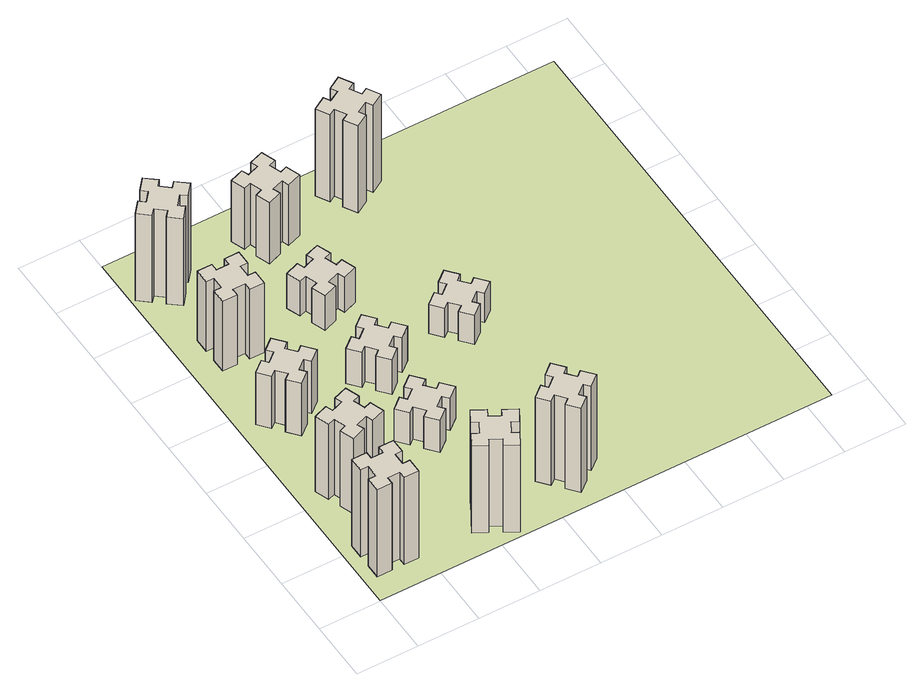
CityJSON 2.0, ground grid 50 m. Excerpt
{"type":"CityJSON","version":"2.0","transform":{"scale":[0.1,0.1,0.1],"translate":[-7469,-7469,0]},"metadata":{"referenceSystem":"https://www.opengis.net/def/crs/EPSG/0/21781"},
"CityObjects":{
"building1":{"type":"Building","attributes":{"class":"1000","function":"1000","usage":"1000","yearOfConstruction":2016,"roofType":"1000","measuredHeight":90,"storeysAboveGround":30,"storeysBelowGround":0},"geometry":[{"type":"Solid","lod":"1","boundaries":[[[[0,1,2,3,4,5,6,7,8,9,10,11,12,13,14,15,16,17,18,19]],[[17,16,20,21]],[[16,15,22,20]],[[15,14,23,22]],[[14,13,24,23]],[[13,12,25,24]],[[12,11,26,25]],[[11,10,27,26]],[[10,9,28,27]],[[9,8,29,28]],[[8,7,30,29]],[[7,6,31,30]],[[6,5,32,31]],[[5,4,33,32]],[[4,3,34,33]],[[3,2,35,34]],[[2,1,36,35]],[[1,0,37,36]],[[0,19,38,37]],[[19,18,39,38]],[[18,17,21,39]],[[24,25,26,27,28,29,30,31,32,33,34,35,36,37,38,39,21,20,22,23]]]]}]},
"building2":{"type":"Building","attributes":{"class":"1000","function":"1000","usage":"1000","yearOfConstruction":2016,"roofType":"1000","measuredHeight":78,"storeysAboveGround":30,"storeysBelowGround":0},"geometry":[{"type":"Solid","lod":"1","boundaries":[[[[40,41,42,43,44,45,46,47,48,49,50,51,52,53,54,55,56,57,58,59]],[[57,56,60,61]],[[56,55,62,60]],[[55,54,63,62]],[[54,53,64,63]],[[53,52,65,64]],[[52,51,66,65]],[[51,50,67,66]],[[50,49,68,67]],[[49,48,69,68]],[[48,47,70,69]],[[47,46,71,70]],[[46,45,72,71]],[[45,44,73,72]],[[44,43,74,73]],[[43,42,75,74]],[[42,41,76,75]],[[41,40,77,76]],[[40,59,78,77]],[[59,58,79,78]],[[58,57,61,79]],[[64,65,66,67,68,69,70,71,72,73,74,75,76,77,78,79,61,60,62,63]]]]}]},
"building3":{"type":"Building","attributes":{"class":"1000","function":"1000","usage":"1000","yearOfConstruction":2016,"roofType":"1000","measuredHeight":54,"storeysAboveGround":30,"storeysBelowGround":0},"geometry":[{"type":"Solid","lod":"1","boundaries":[[[[80,81,82,83,84,85,86,87,88,89,90,91,92,93,94,95,96,97,98,99]],[[97,96,100,101]],[[96,95,102,100]],[[95,94,103,102]],[[94,93,104,103]],[[93,92,105,104]],[[92,91,106,105]],[[91,90,107,106]],[[90,89,108,107]],[[89,88,109,108]],[[88,87,110,109]],[[87,86,111,110]],[[86,85,112,111]],[[85,84,113,112]],[[84,83,114,113]],[[83,82,115,114]],[[82,81,116,115]],[[81,80,117,116]],[[80,99,118,117]],[[99,98,119,118]],[[98,97,101,119]],[[104,105,106,107,108,109,110,111,112,113,114,115,116,117,118,119,101,100,102,103]]]]}]},
"building4":{"type":"Building","attributes":{"class":"1000","function":"1000","usage":"1000","yearOfConstruction":2016,"roofType":"1000","measuredHeight":72,"storeysAboveGround":30,"storeysBelowGround":0},"geometry":[{"type":"Solid","lod":"1","boundaries":[[[[120,121,122,123,124,125,126,127,128,129,130,131,132,133,134,135,136,137,138,139]],[[137,136,140,141]],[[136,135,142,140]],[[135,134,143,142]],[[134,133,144,143]],[[133,132,145,144]],[[132,131,146,145]],[[131,130,147,146]],[[130,129,148,147]],[[129,128,149,148]],[[128,127,150,149]],[[127,126,151,150]],[[126,125,152,151]],[[125,124,153,152]],[[124,123,154,153]],[[123,122,155,154]],[[122,121,156,155]],[[121,120,157,156]],[[120,139,158,157]],[[139,138,159,158]],[[138,137,141,159]],[[144,145,146,147,148,149,150,151,152,153,154,155,156,157,158,159,141,140,142,143]]]]}]},
"building5":{"type":"Building","attributes":{"class":"1000","function":"1000","usage":"1000","yearOfConstruction":2016,"roofType":"1000","measuredHeight":90,"storeysAboveGround":30,"storeysBelowGround":0},"geometry":[{"type":"Solid","lod":"1","boundaries":[[[[160,161,162,163,164,165,166,167,168,169,170,171,172,173,174,175,176,177,178,179]],[[177,176,180,181]],[[176,175,182,180]],[[175,174,183,182]],[[174,173,184,183]],[[173,172,185,184]],[[172,171,186,185]],[[171,170,187,186]],[[170,169,188,187]],[[169,168,189,188]],[[168,167,190,189]],[[167,166,191,190]],[[166,165,192,191]],[[165,164,193,192]],[[164,163,194,193]],[[163,162,195,194]],[[162,161,196,195]],[[161,160,197,196]],[[160,179,198,197]],[[179,178,199,198]],[[178,177,181,199]],[[184,185,186,187,188,189,190,191,192,193,194,195,196,197,198,199,181,180,182,183]]]]}]},
"building6":{"type":"Building","attributes":{"class":"1000","function":"1000","usage":"1000","yearOfConstruction":2016,"roofType":"1000","measuredHeight":90,"storeysAboveGround":30,"storeysBelowGround":0},"geometry":[{"type":"Solid","lod":"1","boundaries":[[[[200,201,202,203,204,205,206,207,208,209,210,211,212,213,214,215,216,217,218,219]],[[217,216,220,221]],[[216,215,222,220]],[[215,214,223,222]],[[214,213,224,223]],[[213,212,225,224]],[[212,211,226,225]],[[211,210,227,226]],[[210,209,228,227]],[[209,208,229,228]],[[208,207,230,229]],[[207,206,231,230]],[[206,205,232,231]],[[205,204,233,232]],[[204,203,234,233]],[[203,202,235,234]],[[202,201,236,235]],[[201,200,237,236]],[[200,219,238,237]],[[219,218,239,238]],[[218,217,221,239]],[[224,225,226,227,228,229,230,231,232,233,234,235,236,237,238,239,221,220,222,223]]]]}]},
"building7":{"type":"Building","attributes":{"class":"1000","function":"1000","usage":"1000","yearOfConstruction":2016,"roofType":"1000","measuredHeight":33,"storeysAboveGround":30,"storeysBelowGround":0},"geometry":[{"type":"Solid","lod":"1","boundaries":[[[[240,241,242,243,244,245,246,247,248,249,250,251,252,253,254,255,256,257,258,259]],[[257,256,260,261]],[[256,255,262,260]],[[255,254,263,262]],[[254,253,264,263]],[[253,252,265,264]],[[252,251,266,265]],[[251,250,267,266]],[[250,249,268,267]],[[249,248,269,268]],[[248,247,270,269]],[[247,246,271,270]],[[246,245,272,271]],[[245,244,273,272]],[[244,243,274,273]],[[243,242,275,274]],[[242,241,276,275]],[[241,240,277,276]],[[240,259,278,277]],[[259,258,279,278]],[[258,257,261,279]],[[264,265,266,267,268,269,270,271,272,273,274,275,276,277,278,279,261,260,262,263]]]]}]},
"building8":{"type":"Building","attributes":{"class":"1000","function":"1000","usage":"1000","yearOfConstruction":2016,"roofType":"1000","measuredHeight":36,"storeysAboveGround":30,"storeysBelowGround":0},"geometry":[{"type":"Solid","lod":"1","boundaries":[[[[280,281,282,283,284,285,286,287,288,289,290,291,292,293,294,295,296,297,298,299]],[[297,296,300,301]],[[296,295,302,300]],[[295,294,303,302]],[[294,293,304,303]],[[293,292,305,304]],[[292,291,306,305]],[[291,290,307,306]],[[290,289,308,307]],[[289,288,309,308]],[[288,287,310,309]],[[287,286,311,310]],[[286,285,312,311]],[[285,284,313,312]],[[284,283,314,313]],[[283,282,315,314]],[[282,281,316,315]],[[281,280,317,316]],[[280,299,318,317]],[[299,298,319,318]],[[298,297,301,319]],[[304,305,306,307,308,309,310,311,312,313,314,315,316,317,318,319,301,300,302,303]]]]}]},
"building9":{"type":"Building","attributes":{"class":"1000","function":"1000","usage":"1000","yearOfConstruction":2016,"roofType":"1000","measuredHeight":87,"storeysAboveGround":30,"storeysBelowGround":0},"geometry":[{"type":"Solid","lod":"1","boundaries":[[[[320,321,322,323,324,325,326,327,328,329,330,331,332,333,334,335,336,337,338,339]],[[337,336,340,341]],[[336,335,342,340]],[[335,334,343,342]],[[334,333,344,343]],[[333,332,345,344]],[[332,331,346,345]],[[331,330,347,346]],[[330,329,348,347]],[[329,328,349,348]],[[328,327,350,349]],[[327,326,351,350]],[[326,325,352,351]],[[325,324,353,352]],[[324,323,354,353]],[[323,322,355,354]],[[322,321,356,355]],[[321,320,357,356]],[[320,339,358,357]],[[339,338,359,358]],[[338,337,341,359]],[[344,345,346,347,348,349,350,351,352,353,354,355,356,357,358,359,341,340,342,343]]]]}]},
"building10":{"type":"Building","attributes":{"class":"1000","function":"1000","usage":"1000","yearOfConstruction":2016,"roofType":"1000","measuredHeight":36,"storeysAboveGround":30,"storeysBelowGround":0},"geometry":[{"type":"Solid","lod":"1","boundaries":[[[[360,361,362,363,364,365,366,367,368,369,370,371,372,373,374,375,376,377,378,379]],[[377,376,380,381]],[[376,375,382,380]],[[375,374,383,382]],[[374,373,384,383]],[[373,372,385,384]],[[372,371,386,385]],[[371,370,387,386]],[[370,369,388,387]],[[369,368,389,388]],[[368,367,390,389]],[[367,366,391,390]],[[366,365,392,391]],[[365,364,393,392]],[[364,363,394,393]],[[363,362,395,394]],[[362,361,396,395]],[[361,360,397,396]],[[360,379,398,397]],[[379,378,399,398]],[[378,377,381,399]],[[384,385,386,387,388,389,390,391,392,393,394,395,396,397,398,399,381,380,382,383]]]]}]},
"building11":{"type":"Building","attributes":{"class":"1000","function":"1000","usage":"1000","yearOfConstruction":2016,"roofType":"1000","measuredHeight":63,"storeysAboveGround":30,"storeysBelowGround":0},"geometry":[{"type":"Solid","lod":"1","boundaries":[[[[400,401,402,403,404,405,406,407,408,409,410,411,412,413,414,415,416,417,418,419]],[[417,416,420,421]],[[416,415,422,420]],[[415,414,423,422]],[[414,413,424,423]],[[413,412,425,424]],[[412,411,426,425]],[[411,410,427,426]],[[410,409,428,427]],[[409,408,429,428]],[[408,407,430,429]],[[407,406,431,430]],[[406,405,432,431]],[[405,404,433,432]],[[404,403,434,433]],[[403,402,435,434]],[[402,401,436,435]],[[401,400,437,436]],[[400,419,438,437]],[[419,418,439,438]],[[418,417,421,439]],[[424,425,426,427,428,429,430,431,432,433,434,435,436,437,438,439,421,420,422,423]]]]}]},
"building12":{"type":"Building","attributes":{"class":"1000","function":"1000","usage":"1000","yearOfConstruction":2016,"roofType":"1000","measuredHeight":30,"storeysAboveGround":30,"storeysBelowGround":0},"geometry":[{"type":"Solid","lod":"1","boundaries":[[[[440,441,442,443,444,445,446,447,448,449,450,451,452,453,454,455,456,457,458,459]],[[457,456,460,461]],[[456,455,462,460]],[[455,454,463,462]],[[454,453,464,463]],[[453,452,465,464]],[[452,451,466,465]],[[451,450,467,466]],[[450,449,468,467]],[[449,448,469,468]],[[448,447,470,469]],[[447,446,471,470]],[[446,445,472,471]],[[445,444,473,472]],[[444,443,474,473]],[[443,442,475,474]],[[442,441,476,475]],[[441,440,477,476]],[[440,459,478,477]],[[459,458,479,478]],[[458,457,461,479]],[[464,465,466,467,468,469,470,471,472,473,474,475,476,477,478,479,461,460,462,463]]]]}]},
"building13":{"type":"Building","attributes":{"class":"1000","function":"1000","usage":"1000","yearOfConstruction":2016,"roofType":"1000","measuredHeight":90,"storeysAboveGround":30,"storeysBelowGround":0},"geometry":[{"type":"Solid","lod":"1","boundaries":[[[[480,481,482,483,484,485,486,487,488,489,490,491,492,493,494,495,496,497,498,499]],[[497,496,500,501]],[[496,495,502,500]],[[495,494,503,502]],[[494,493,504,503]],[[493,492,505,504]],[[492,491,506,505]],[[491,490,507,506]],[[490,489,508,507]],[[489,488,509,508]],[[488,487,510,509]],[[487,486,511,510]],[[486,485,512,511]],[[485,484,513,512]],[[484,483,514,513]],[[483,482,515,514]],[[482,481,516,515]],[[481,480,517,516]],[[480,499,518,517]],[[499,498,519,518]],[[498,497,501,519]],[[504,505,506,507,508,509,510,511,512,513,514,515,516,517,518,519,501,500,502,503]]]]}]},
"landuse1":{"type":"LandUse","attributes":{"name":"plot1","function":"1010"},"geometry":[{"type":"MultiSurface","lod":"1","boundaries":[[[520,521,522,523]]]}]}
},
"vertices":[
[165,425,0],[165,325,0],[105,325,0],[105,205,0],[225,205,0],[225,265,0],[325,265,0],[325,205,0],[445,205,0],[445,325,0],[385,325,0],[385,425,0],[445,425,0],[445,545,0],[325,545,0],[325,485,0],[225,485,0],[225,545,0],[105,545,0],[105,425,0],[225,485,900],[225,545,900],[325,485,900],[325,545,900],[445,545,900],[445,425,900],[385,425,900],[385,325,900],[445,325,900],[445,205,900],[325,205,900],[325,265,900],[225,265,900],[225,205,900],[105,205,900],[105,325,900],[165,325,900],[165,425,900],[105,425,900],[105,545,900],
[255,1025,0],[289,931,0],[233,910,0],[274,797,0],[387,839,0],[366,895,0],[460,929,0],[480,873,0],[593,914,0],[552,1027,0],[496,1006,0],[462,1100,0],[518,1120,0],[477,1233,0],[364,1192,0],[385,1136,0],[291,1102,0],[270,1158,0],[157,1117,0],[199,1004,0],[291,1102,780],[270,1158,780],[385,1136,780],[364,1192,780],[477,1233,780],[518,1120,780],[462,1100,780],[496,1006,780],[552,1027,780],[593,914,780],[480,873,780],[460,929,780],[366,895,780],[387,839,780],[274,797,780],[233,910,780],[289,931,780],[255,1025,780],[199,1004,780],[157,1117,780],
[408,1739,0],[484,1803,0],[523,1757,0],[615,1834,0],[538,1926,0],[492,1888,0],[427,1964,0],[473,2003,0],[396,2095,0],[304,2018,0],[343,1972,0],[266,1907,0],[228,1953,0],[136,1876,0],[213,1784,0],[259,1823,0],[323,1746,0],[277,1708,0],[354,1616,0],[446,1693,0],[323,1746,540],[277,1708,540],[259,1823,540],[213,1784,540],[136,1876,540],[228,1953,540],[266,1907,540],[343,1972,540],[304,2018,540],[396,2095,540],[473,2003,540],[427,1964,540],[492,1888,540],[538,1926,540],[615,1834,540],[523,1757,540],[484,1803,540],[408,1739,540],[446,1693,540],[354,1616,540],
[485,2545,0],[485,2645,0],[545,2645,0],[545,2765,0],[425,2765,0],[425,2705,0],[325,2705,0],[325,2765,0],[205,2765,0],[205,2645,0],[265,2645,0],[265,2545,0],[205,2545,0],[205,2425,0],[325,2425,0],[325,2485,0],[425,2485,0],[425,2425,0],[545,2425,0],[545,2545,0],[425,2485,720],[425,2425,720],[325,2485,720],[325,2425,720],[205,2425,720],[205,2545,720],[265,2545,720],[265,2645,720],[205,2645,720],[205,2765,720],[325,2765,720],[325,2705,720],[425,2705,720],[425,2765,720],[545,2765,720],[545,2645,720],[485,2645,720],[485,2545,720],[545,2545,720],[545,2425,720],
[1214,346,0],[1127,396,0],[1157,448,0],[1053,508,0],[993,404,0],[1045,374,0],[995,287,0],[943,317,0],[883,213,0],[987,153,0],[1017,205,0],[1104,155,0],[1074,103,0],[1178,43,0],[1238,147,0],[1186,177,0],[1236,264,0],[1288,234,0],[1348,338,0],[1244,398,0],[1236,264,900],[1288,234,900],[1186,177,900],[1238,147,900],[1178,43,900],[1074,103,900],[1104,155,900],[1017,205,900],[987,153,900],[883,213,900],[943,317,900],[995,287,900],[1045,374,900],[993,404,900],[1053,508,900],[1157,448,900],[1127,396,900],[1214,346,900],[1244,398,900],[1348,338,900],
[384,3387,0],[308,3452,0],[346,3498,0],[254,3575,0],[177,3483,0],[223,3444,0],[159,3368,0],[113,3406,0],[36,3314,0],[128,3237,0],[166,3283,0],[243,3219,0],[204,3173,0],[296,3096,0],[373,3188,0],[327,3226,0],[392,3303,0],[438,3264,0],[515,3356,0],[423,3433,0],[392,3303,900],[438,3264,900],[327,3226,900],[373,3188,900],[296,3096,900],[204,3173,900],[243,3219,900],[166,3283,900],[128,3237,900],[36,3314,900],[113,3406,900],[159,3368,900],[223,3444,900],[177,3483,900],[254,3575,900],[346,3498,900],[308,3452,900],[384,3387,900],[423,3433,900],[515,3356,900],
[1083,1332,0],[1006,1267,0],[968,1313,0],[876,1236,0],[953,1144,0],[999,1183,0],[1063,1106,0],[1017,1068,0],[1094,976,0],[1186,1053,0],[1148,1099,0],[1224,1163,0],[1263,1117,0],[1355,1194,0],[1278,1286,0],[1232,1248,0],[1167,1324,0],[1213,1363,0],[1136,1455,0],[1044,1378,0],[1167,1324,330],[1213,1363,330],[1232,1248,330],[1278,1286,330],[1355,1194,330],[1263,1117,330],[1224,1163,330],[1148,1099,330],[1186,1053,330],[1094,976,330],[1017,1068,330],[1063,1106,330],[999,1183,330],[953,1144,330],[876,1236,330],[968,1313,330],[1006,1267,330],[1083,1332,330],[1044,1378,330],[1136,1455,330],
[1083,1972,0],[1006,1907,0],[968,1953,0],[876,1876,0],[953,1784,0],[999,1823,0],[1063,1746,0],[1017,1708,0],[1094,1616,0],[1186,1693,0],[1148,1739,0],[1224,1803,0],[1263,1757,0],[1355,1834,0],[1278,1926,0],[1232,1888,0],[1167,1964,0],[1213,2003,0],[1136,2095,0],[1044,2018,0],[1167,1964,360],[1213,2003,360],[1232,1888,360],[1278,1926,360],[1355,1834,360],[1263,1757,360],[1224,1803,360],[1148,1739,360],[1186,1693,360],[1094,1616,360],[1017,1708,360],[1063,1746,360],[999,1823,360],[953,1784,360],[876,1876,360],[968,1953,360],[1006,1907,360],[1083,1972,360],[1044,2018,360],[1136,2095,360],
[1639,343,0],[1703,266,0],[1657,228,0],[1734,136,0],[1826,213,0],[1788,259,0],[1864,323,0],[1903,277,0],[1995,354,0],[1918,446,0],[1872,408,0],[1807,484,0],[1853,523,0],[1776,615,0],[1684,538,0],[1723,492,0],[1646,427,0],[1608,473,0],[1516,396,0],[1593,304,0],[1646,427,870],[1608,473,870],[1723,492,870],[1684,538,870],[1776,615,870],[1853,523,870],[1807,484,870],[1872,408,870],[1918,446,870],[1995,354,870],[1903,277,870],[1864,323,870],[1788,259,870],[1826,213,870],[1734,136,870],[1657,228,870],[1703,266,870],[1639,343,870],[1593,304,870],[1516,396,870],
[1106,2475,0],[1200,2509,0],[1220,2453,0],[1333,2494,0],[1292,2607,0],[1236,2586,0],[1202,2680,0],[1258,2700,0],[1217,2813,0],[1104,2772,0],[1125,2716,0],[1031,2682,0],[1010,2738,0],[897,2697,0],[939,2584,0],[995,2605,0],[1029,2511,0],[973,2490,0],[1014,2377,0],[1127,2419,0],[1029,2511,360],[973,2490,360],[995,2605,360],[939,2584,360],[897,2697,360],[1010,2738,360],[1031,2682,360],[1125,2716,360],[1104,2772,360],[1217,2813,360],[1258,2700,360],[1202,2680,360],[1236,2586,360],[1292,2607,360],[1333,2494,360],[1220,2453,360],[1200,2509,360],[1106,2475,360],[1127,2419,360],[1014,2377,360],
[1125,3456,0],[1031,3422,0],[1010,3478,0],[897,3437,0],[939,3324,0],[995,3345,0],[1029,3251,0],[973,3230,0],[1014,3117,0],[1127,3159,0],[1106,3215,0],[1200,3249,0],[1220,3193,0],[1333,3234,0],[1292,3347,0],[1236,3326,0],[1202,3420,0],[1258,3440,0],[1217,3553,0],[1104,3512,0],[1202,3420,630],[1258,3440,630],[1236,3326,630],[1292,3347,630],[1333,3234,630],[1220,3193,630],[1200,3249,630],[1106,3215,630],[1127,3159,630],[1014,3117,630],[973,3230,630],[1029,3251,630],[995,3345,630],[939,3324,630],[897,3437,630],[1010,3478,630],[1031,3422,630],[1125,3456,630],[1104,3512,630],[1217,3553,630],
[1972,1988,0],[1907,2064,0],[1953,2103,0],[1876,2195,0],[1784,2118,0],[1823,2072,0],[1746,2007,0],[1708,2053,0],[1616,1976,0],[1693,1884,0],[1739,1923,0],[1803,1846,0],[1757,1808,0],[1834,1716,0],[1926,1793,0],[1888,1839,0],[1964,1903,0],[2003,1857,0],[2095,1934,0],[2018,2026,0],[1964,1903,300],[2003,1857,300],[1888,1839,300],[1926,1793,300],[1834,1716,300],[1757,1808,300],[1803,1846,300],[1739,1923,300],[1693,1884,300],[1616,1976,300],[1708,2053,300],[1746,2007,300],[1823,2072,300],[1784,2118,300],[1876,2195,300],[1953,2103,300],[1907,2064,300],[1972,1988,300],[2018,2026,300],[2095,1934,300],
[1844,3556,0],[1757,3506,0],[1727,3558,0],[1623,3498,0],[1683,3394,0],[1735,3424,0],[1785,3337,0],[1733,3307,0],[1793,3203,0],[1897,3263,0],[1867,3315,0],[1954,3365,0],[1984,3313,0],[2088,3373,0],[2028,3477,0],[1976,3447,0],[1926,3534,0],[1978,3564,0],[1918,3668,0],[1814,3608,0],[1926,3534,900],[1978,3564,900],[1976,3447,900],[2028,3477,900],[2088,3373,900],[1984,3313,900],[1954,3365,900],[1867,3315,900],[1897,3263,900],[1793,3203,900],[1733,3307,900],[1785,3337,900],[1735,3424,900],[1683,3394,900],[1623,3498,900],[1727,3558,900],[1757,3506,900],[1844,3556,900],[1814,3608,900],[1918,3668,900],
[5,3705,0],[3705,3705,0],[3705,5,0],[5,5,0]
]}
